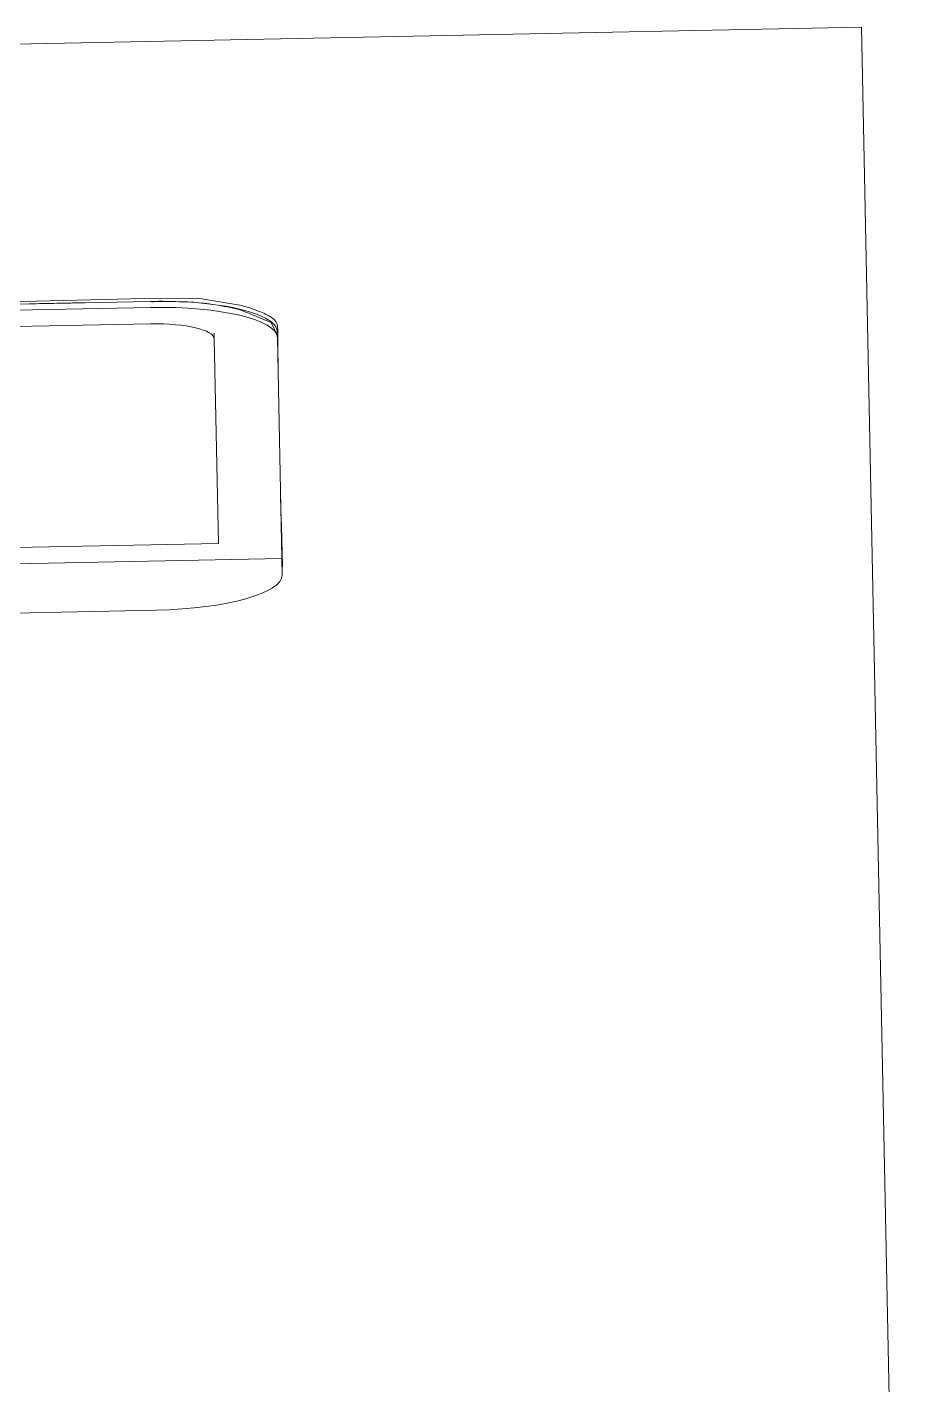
# Model space of a CAD drawing. Header units: metres. Extents: x -71 to 881, y -503 to 661.
# Drawn here: x 205.2628 to 205.5391, y -243.3266 to -242.8971 of the extents above; entities that cross this region are included whole.
import ezdxf

# ---------------------------------------------------------------- set-up
doc = ezdxf.new("R2010")
doc.units = ezdxf.units.M
doc.layers.add('07. Mobiliário', color=51, linetype='Continuous', lineweight=5)

msp = doc.modelspace()

# ---------------------------------------------------------------- linework, layer by layer
at = {"layer": '07. Mobiliário'}
for p, q in [((202.91479, -242.94997), (205.52692, -242.89713)), ((205.52692, -242.89713), (205.53905, -243.49701))]:
    msp.add_line(p, q, dxfattribs=at)
at = {"layer": '07. Mobiliário', "lineweight": 5}
for p, q in [((205.30182, -242.98388), (204.85391, -242.99295)), ((204.85395, -242.99488), (205.30186, -242.98582)), ((204.85406, -243.00005), (205.30196, -242.99099)), ((205.30196, -242.99099), (204.85406, -243.00005)), ((205.32203, -242.99383), (205.32206, -242.99576)), ((205.34202, -242.99343), (205.34206, -242.99536)), ((205.32206, -242.99576), (205.32337, -243.06045)), ((205.32337, -243.06045), (205.32206, -242.99576)), ((205.34206, -242.99536), (205.34347, -243.06522)), ((205.32337, -243.06045), (204.83547, -243.07032)), ((204.83547, -243.07032), (205.32337, -243.06045)), ((205.34347, -243.06522), (204.81558, -243.0759)), ((204.81558, -243.0759), (205.34347, -243.06522)), ((205.34347, -243.06522), (205.34358, -243.0704)), ((205.34369, -243.06663), (205.34367, -243.06555)), ((205.3038, -243.08156), (204.85589, -243.09062))]:
    msp.add_line(p, q, dxfattribs=at)
at = {"layer": '07. Mobiliário', "lineweight": 5, "flags": 128}
for points in [[(205.33081, -242.98523), (205.3169, -242.98291), (205.30002, -242.98299), (205.28293, -242.98341), (205.26584, -242.98383), (205.24875, -242.98424)], [(205.3308, -242.98675), (205.34004, -242.99053), (205.34221, -242.99502), (205.34222, -242.99955), (205.34226, -243.00408), (205.34233, -243.0086)], [(205.3422, -242.99494), (205.3422, -242.99473), (205.3422, -242.99463), (205.34217, -242.99308)], [(205.34308, -243.04539), (205.34318, -243.05005), (205.3433, -243.05468), (205.34342, -243.05926), (205.34358, -243.06374), (205.34367, -243.06799)]]:
    msp.add_lwpolyline(points, dxfattribs=at)
at = {"layer": '07. Mobiliário', "lineweight": 5, "extrusion": (0, 0, -1)}
for centre, major_axis, start_param, end_param in [((205.30203, -242.99424), (-0.03999, -0.00081), 1.570796, 1.832596), ((205.30207, -242.99617), (0.03999, 0.00081), 4.712389, 6.283185), ((205.30203, -242.99424), (0.03999, 0.00081), 5.131903, 6.283185), ((205.30207, -242.99617), (0.02, 0.0004), 4.712389, 6.283185), ((205.30207, -242.99617), (0.02, 0.0004), 4.712389, 6.283185), ((205.30359, -243.07121), (-0.03999, -0.00081), 3.141593, 4.712389)]:
    msp.add_ellipse(centre, major_axis=major_axis, ratio=0.258819, start_param=start_param, end_param=end_param, dxfattribs=at)
at = {"layer": '07. Mobiliário', "lineweight": 5}
for points, knots in [([(205.28116, -242.98431), (205.28041, -242.98433), (205.27888, -242.98436), (205.2759, -242.98441), (205.27224, -242.98449), (205.26792, -242.98457), (205.26497, -242.98463), (205.26349, -242.98466)], [0.10344828, 0.10344828, 0.10344828, 0.10344828, 0.10775862, 0.11206897, 0.12068966, 0.12931034, 0.13793103, 0.13793103, 0.13793103, 0.13793103]), ([(205.3308, -242.98675), (205.32835, -242.98606), (205.32454, -242.98526), (205.31967, -242.98456), (205.31632, -242.98422), (205.31296, -242.98401), (205.30898, -242.98394), (205.30527, -242.98395), (205.30298, -242.98397), (205.30242, -242.98398)], [0, 0, 0, 0, 0.01724138, 0.02586207, 0.03448276, 0.04310345, 0.05172414, 0.06034483, 0.06309155, 0.06309155, 0.06309155, 0.06309155]), ([(205.34217, -242.99308), (205.34217, -242.99307), (205.34216, -242.9928), (205.34214, -242.99225), (205.34205, -242.99152), (205.34187, -242.99089), (205.34164, -242.99041), (205.34135, -242.98999), (205.34093, -242.98953), (205.34015, -242.98892), (205.33878, -242.98811), (205.33681, -242.98721), (205.33417, -242.98622), (205.33199, -242.98555), (205.33081, -242.98523)], [0.8379263, 0.8379263, 0.8379263, 0.8379263, 0.8382353, 0.8529412, 0.8676471, 0.8823529, 0.8970588, 0.9117647, 0.9264706, 0.9411765, 0.9558824, 0.9705882, 0.9852941, 1, 1, 1, 1])]:
    msp.add_open_spline(points, degree=3, knots=knots, dxfattribs=at)

doc.saveas('drawing.dxf')
